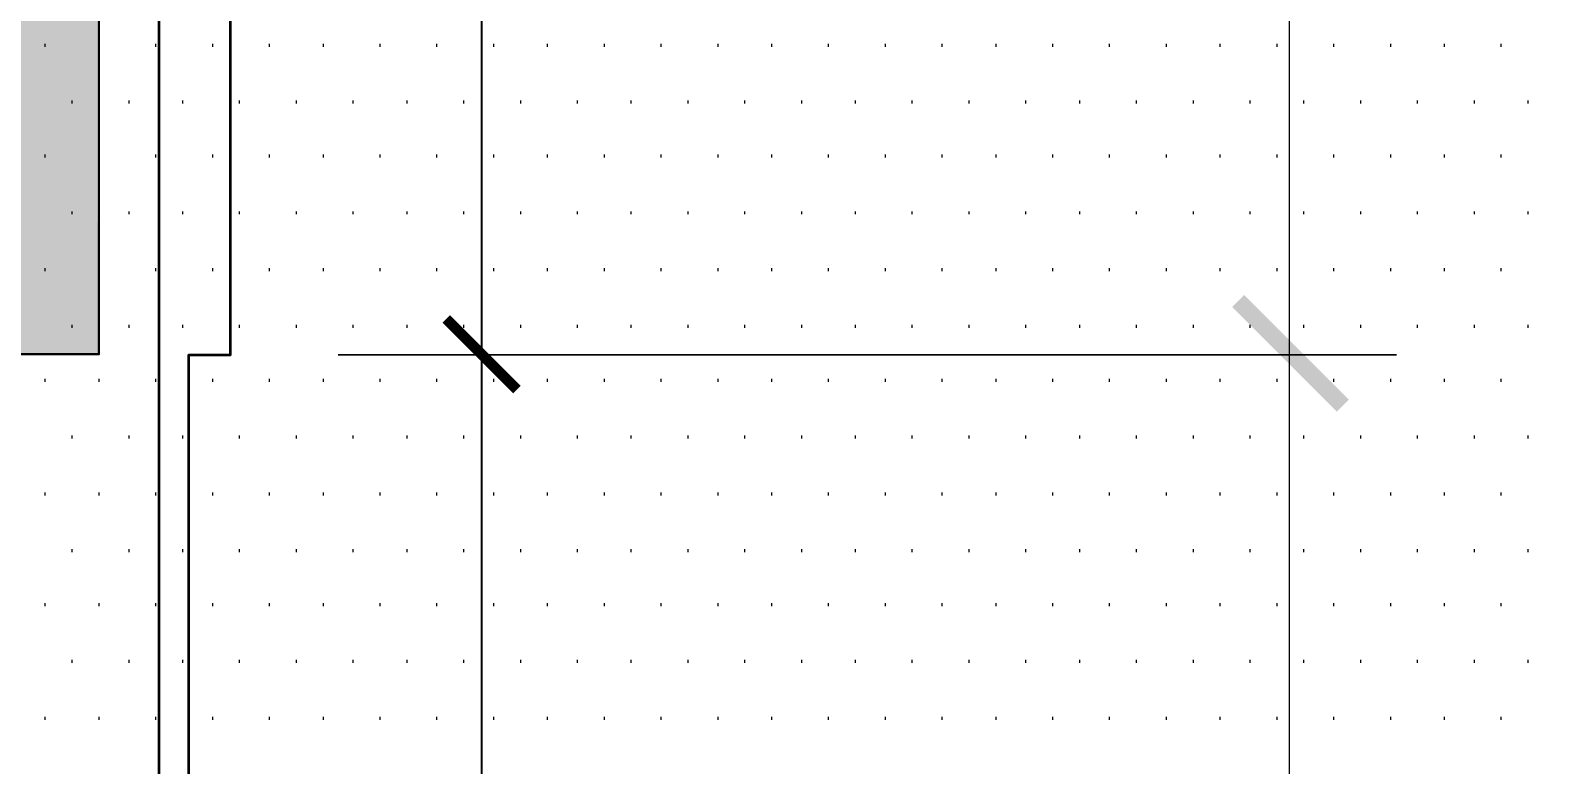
# Model space of a CAD drawing. Header units: millimetres. Extents: x -383313 to -161684, y -117025 to 99224.
# Drawn here: x -330323 to -328175, y -13913 to -12874 of the extents above; entities that cross this region are included whole.
import ezdxf

# ---------------------------------------------------------------- set-up
doc = ezdxf.new("R2010")
doc.units = ezdxf.units.MM
doc.header["$MEASUREMENT"] = 0
doc.layers.get('Defpoints').update_dxf_attribs({"color": 31})
for name, color, linetype in [('001__КОНСТРУКТИВ__размеры внутр.', 7, 'Continuous'), ('PDF_Geometry', 7, 'Continuous'), ('PDF_Solid Fills', 7, 'Continuous')]:
    doc.layers.add(name, color=color, linetype=linetype)
doc.layers.add('001__КОНСТРУКТИВ__Стены наружные', color=7, linetype='Continuous', lineweight=30)
doc.styles.add('PSTUDIO', font='arial.ttf')
doc.dimstyles.new('PS_TICK', dxfattribs={"dimscale": 100, "dimtxt": 2.5, "dimasz": 1, "dimexe": 2, "dimexo": 2, "dimgap": 1, "dimtad": 1, "dimdec": 0, "dimzin": 0, "dimdsep": 46, "dimtxsty": 'PSTUDIO', "dimblk": 'ARCHTICK', "dimcen": 2, "dimdle": 1.5, "dimse1": 1, "dimse2": 1, "dimadec": 0, "dimazin": 0, "dimtfac": 1, "dimtdec": 0, "dimtix": 1, "dimtmove": 1, "dimatfit": 3, "dimldrblk": 'ARCHTICK', "dimfxl": 1, "dimtolj": 1, "dimtzin": 0, "dimarcsym": 0})

# ---------------------------------------------------------------- blocks, each defined once
blk = doc.blocks.new('_ArchTick')
at = {"color": 0, "linetype": 'ByBlock', "const_width": 0.15}
blk.add_lwpolyline([(-0.5, -0.5), (0.5, 0.5)], dxfattribs=at)
blk = doc.blocks.new('*D281')
at = {"layer": '001__КОНСТРУКТИВ__размеры внутр.', "color": 0, "lineweight": -2, "ltscale": 100, "transparency": 16777216}
blk.add_line((-336984.8, -5432.1), (-336984.8, -20232.4), dxfattribs=at)
at = {"layer": 'Defpoints', "color": 0, "ltscale": 100, "transparency": 16777216}
for p in [(-330226.1, -5582.1), (-336984.8, -20082.4), (-335014.1, -20082.4)]:
    blk.add_point(p, dxfattribs=at)
at = {"layer": '001__КОНСТРУКТИВ__размеры внутр.', "color": 0, "lineweight": -2, "ltscale": 100, "transparency": 16777216, "xscale": 100, "yscale": 100, "zscale": 100}
for p, rotation in [((-336984.8, -5582.1), 90), ((-336984.8, -20082.4), 270)]:
    blk.add_blockref('_ArchTick', p, dxfattribs=dict(at, rotation=rotation))
at = {"layer": '001__КОНСТРУКТИВ__размеры внутр.', "color": 0, "ltscale": 100, "transparency": 16777216, "insert": (-337212.4, -12832.2), "char_height": 250, "attachment_point": 5, "rotation": 90, "style": 'PSTUDIO'}
blk.add_mtext('\\A1;14500', dxfattribs=at)
blk = doc.blocks.new('*D286')
at = {"layer": '001__КОНСТРУКТИВ__размеры внутр.', "color": 0, "lineweight": -2, "ltscale": 100, "transparency": 16777216}
blk.add_line((-329684.2, -9682.1), (-329684.2, -13482.1), dxfattribs=at)
at = {"layer": 'Defpoints', "color": 0, "ltscale": 100, "transparency": 16777216}
for p in [(-330226.1, -9832.1), (-330226.1, -13332.1), (-329684.2, -13332.1)]:
    blk.add_point(p, dxfattribs=at)
at = {"layer": '001__КОНСТРУКТИВ__размеры внутр.', "color": 0, "lineweight": -2, "ltscale": 100, "transparency": 16777216, "xscale": 100, "yscale": 100, "zscale": 100}
for p, rotation in [((-329684.2, -9832.1), 90), ((-329684.2, -13332.1), 270)]:
    blk.add_blockref('_ArchTick', p, dxfattribs=dict(at, rotation=rotation))
at = {"layer": '001__КОНСТРУКТИВ__размеры внутр.', "color": 0, "ltscale": 100, "transparency": 16777216, "insert": (-329911.9, -11582.1), "char_height": 250, "attachment_point": 5, "rotation": 90, "style": 'PSTUDIO'}
blk.add_mtext('\\A1;3500', dxfattribs=at)
blk = doc.blocks.new('*D287')
at = {"layer": '001__КОНСТРУКТИВ__размеры внутр.', "color": 0, "lineweight": -2, "ltscale": 100, "transparency": 16777216}
blk.add_line((-329684.2, -13182.1), (-329684.2, -15982.1), dxfattribs=at)
at = {"layer": 'Defpoints', "color": 0, "ltscale": 100, "transparency": 16777216}
for p in [(-330226.1, -13332.1), (-330226.1, -15832.1), (-329684.2, -15832.1)]:
    blk.add_point(p, dxfattribs=at)
at = {"layer": '001__КОНСТРУКТИВ__размеры внутр.', "color": 0, "lineweight": -2, "ltscale": 100, "transparency": 16777216, "xscale": 100, "yscale": 100, "zscale": 100}
for p, rotation in [((-329684.2, -13332.1), 90), ((-329684.2, -15832.1), 270)]:
    blk.add_blockref('_ArchTick', p, dxfattribs=dict(at, rotation=rotation))
at = {"layer": '001__КОНСТРУКТИВ__размеры внутр.', "color": 0, "ltscale": 100, "transparency": 16777216, "insert": (-329911.8, -14582.1), "char_height": 250, "attachment_point": 5, "rotation": 90, "style": 'PSTUDIO'}
blk.add_mtext('\\A1;2500', dxfattribs=at)
blk = doc.blocks.new('A$Cf5759c35')
at = {"layer": 'PDF_Geometry', "color": 8, "lineweight": 35}
blk.add_lwpolyline([(38379.2, 12310.5), (28320.8, 12310.5), (28320.8, -7277.1), (28422.4, -7277.1), (28422.4, -3564.5), (28363.2, -3564.5), (28363.2, -1066.8), (28422.4, -1066.8), (28422.4, 2434.2), (28363.2, 2434.2), (28363.2, 4931.8), (28422.4, 4931.8), (28422.4, 8432.8), (28363.2, 8432.8), (28363.2, 10934.7), (28422.4, 10934.7), (28422.4, 12208.9), (38379.2, 12208.9)], dxfattribs=at)
at = {"layer": 'PDF_Geometry', "color": 8, "lineweight": 13}
for points in [[(29921, 8585.2), (29921, 4783.7)], [(29921, 5084.2), (29921, 2286)]]:
    blk.add_lwpolyline(points, dxfattribs=at)
at = {"layer": 'PDF_Geometry', "color": 8, "lineweight": 9}
for points in [[(28160, 5367.9), (28160, 5372.1)], [(28236.2, 5367.9), (28236.2, 5372.1)], [(28316.6, 5367.9), (28316.6, 5372.1)], [(28397, 5367.9), (28397, 5372.1)], [(28477.5, 5367.9), (28477.5, 5372.1)], [(28553.7, 5367.9), (28553.7, 5372.1)], [(28634.1, 5367.9), (28634.1, 5372.1)], [(28714.5, 5367.9), (28714.5, 5372.1)], [(28795, 5367.9), (28795, 5372.1)], [(28871.2, 5367.9), (28871.2, 5372.1)], [(28951.6, 5367.9), (28951.6, 5372.1)], [(29032, 5367.9), (29032, 5372.1)], [(29112.5, 5367.9), (29112.5, 5372.1)], [(29188.7, 5367.9), (29188.7, 5372.1)], [(29269.1, 5367.9), (29269.1, 5372.1)], [(29349.5, 5367.9), (29349.5, 5372.1)], [(29430, 5367.9), (29430, 5372.1)], [(29506.2, 5367.9), (29506.2, 5372.1)], [(29586.6, 5367.9), (29586.6, 5372.1)], [(29667, 5367.9), (29667, 5372.1)], [(29747.5, 5367.9), (29747.5, 5372.1)], [(29823.7, 5367.9), (29823.7, 5372.1)], [(29904.1, 5367.9), (29904.1, 5372.1)], [(29984.5, 5367.9), (29984.5, 5372.1)], [(30065, 5367.9), (30065, 5372.1)], [(30141.2, 5367.9), (30141.2, 5372.1)], [(30221.6, 5367.9), (30221.6, 5372.1)], [(28198.1, 5287.4), (28198.1, 5291.7)], [(28278.5, 5287.4), (28278.5, 5291.7)], [(28354.7, 5287.4), (28354.7, 5291.7)], [(28435.1, 5287.4), (28435.1, 5291.7)], [(28515.6, 5287.4), (28515.6, 5291.7)], [(28596, 5287.4), (28596, 5291.7)], [(28672.2, 5287.4), (28672.2, 5291.7)], [(28752.6, 5287.4), (28752.6, 5291.7)], [(28833.1, 5287.4), (28833.1, 5291.7)], [(28913.5, 5287.4), (28913.5, 5291.7)], [(28989.7, 5287.4), (28989.7, 5291.7)], [(29070.1, 5287.4), (29070.1, 5291.7)], [(29150.6, 5287.4), (29150.6, 5291.7)], [(29231, 5287.4), (29231, 5291.7)], [(29307.2, 5287.4), (29307.2, 5291.7)], [(29387.6, 5287.4), (29387.6, 5291.7)], [(29468.1, 5287.4), (29468.1, 5291.7)], [(29548.5, 5287.4), (29548.5, 5291.7)], [(29624.7, 5287.4), (29624.7, 5291.7)], [(29705.1, 5287.4), (29705.1, 5291.7)], [(29785.6, 5287.4), (29785.6, 5291.7)], [(29866, 5287.4), (29866, 5291.7)], [(29942.2, 5287.4), (29942.2, 5291.7)], [(30022.6, 5287.4), (30022.6, 5291.7)], [(30103.1, 5287.4), (30103.1, 5291.7)], [(30183.5, 5287.4), (30183.5, 5291.7)], [(30259.7, 5287.4), (30259.7, 5291.7)], [(28160, 5211.2), (28160, 5215.5)], [(28236.2, 5211.2), (28236.2, 5215.5)], [(28316.6, 5211.2), (28316.6, 5215.5)], [(28397, 5211.2), (28397, 5215.5)], [(28477.5, 5211.2), (28477.5, 5215.5)], [(28553.7, 5211.2), (28553.7, 5215.5)], [(28634.1, 5211.2), (28634.1, 5215.5)], [(28714.5, 5211.2), (28714.5, 5215.5)], [(28795, 5211.2), (28795, 5215.5)], [(28871.2, 5211.2), (28871.2, 5215.5)], [(28951.6, 5211.2), (28951.6, 5215.5)], [(29032, 5211.2), (29032, 5215.5)], [(29112.5, 5211.2), (29112.5, 5215.5)], [(29188.7, 5211.2), (29188.7, 5215.5)], [(29269.1, 5211.2), (29269.1, 5215.5)], [(29349.5, 5211.2), (29349.5, 5215.5)], [(29430, 5211.2), (29430, 5215.5)], [(29506.2, 5211.2), (29506.2, 5215.5)], [(29586.6, 5211.2), (29586.6, 5215.5)], [(29667, 5211.2), (29667, 5215.5)], [(29747.5, 5211.2), (29747.5, 5215.5)], [(29823.7, 5211.2), (29823.7, 5215.5)], [(29904.1, 5211.2), (29904.1, 5215.5)], [(29984.5, 5211.2), (29984.5, 5215.5)], [(30065, 5211.2), (30065, 5215.5)], [(30141.2, 5211.2), (30141.2, 5215.5)], [(30221.6, 5211.2), (30221.6, 5215.5)], [(28198.1, 5130.8), (28198.1, 5135)], [(28278.5, 5130.8), (28278.5, 5135)], [(28354.7, 5130.8), (28354.7, 5135)], [(28435.1, 5130.8), (28435.1, 5135)], [(28515.6, 5130.8), (28515.6, 5135)], [(28596, 5130.8), (28596, 5135)], [(28672.2, 5130.8), (28672.2, 5135)], [(28752.6, 5130.8), (28752.6, 5135)], [(28833.1, 5130.8), (28833.1, 5135)], [(28913.5, 5130.8), (28913.5, 5135)], [(28989.7, 5130.8), (28989.7, 5135)], [(29070.1, 5130.8), (29070.1, 5135)], [(29150.6, 5130.8), (29150.6, 5135)], [(29231, 5130.8), (29231, 5135)], [(29307.2, 5130.8), (29307.2, 5135)], [(29387.6, 5130.8), (29387.6, 5135)], [(29468.1, 5130.8), (29468.1, 5135)], [(29548.5, 5130.8), (29548.5, 5135)], [(29624.7, 5130.8), (29624.7, 5135)], [(29705.1, 5130.8), (29705.1, 5135)], [(29785.6, 5130.8), (29785.6, 5135)], [(29866, 5130.8), (29866, 5135)], [(29942.2, 5130.8), (29942.2, 5135)], [(30022.6, 5130.8), (30022.6, 5135)], [(30103.1, 5130.8), (30103.1, 5135)], [(30183.5, 5130.8), (30183.5, 5135)], [(30259.7, 5130.8), (30259.7, 5135)], [(28160, 5050.4), (28160, 5054.6)], [(28236.2, 5050.4), (28236.2, 5054.6)], [(28316.6, 5050.4), (28316.6, 5054.6)], [(28397, 5050.4), (28397, 5054.6)], [(28477.5, 5050.4), (28477.5, 5054.6)], [(28553.7, 5050.4), (28553.7, 5054.6)], [(28634.1, 5050.4), (28634.1, 5054.6)], [(28714.5, 5050.4), (28714.5, 5054.6)], [(28795, 5050.4), (28795, 5054.6)], [(28871.2, 5050.4), (28871.2, 5054.6)], [(28951.6, 5050.4), (28951.6, 5054.6)], [(29032, 5050.4), (29032, 5054.6)], [(29112.5, 5050.4), (29112.5, 5054.6)], [(29188.7, 5050.4), (29188.7, 5054.6)], [(29269.1, 5050.4), (29269.1, 5054.6)], [(29349.5, 5050.4), (29349.5, 5054.6)], [(29430, 5050.4), (29430, 5054.6)], [(29506.2, 5050.4), (29506.2, 5054.6)], [(29586.6, 5050.4), (29586.6, 5054.6)], [(29667, 5050.4), (29667, 5054.6)], [(29747.5, 5050.4), (29747.5, 5054.6)], [(29823.7, 5050.4), (29823.7, 5054.6)], [(29904.1, 5050.4), (29904.1, 5054.6)], [(29984.5, 5050.4), (29984.5, 5054.6)], [(30065, 5050.4), (30065, 5054.6)], [(30141.2, 5050.4), (30141.2, 5054.6)], [(30221.6, 5050.4), (30221.6, 5054.6)], [(28198.1, 4969.9), (28198.1, 4974.2)], [(28278.5, 4969.9), (28278.5, 4974.2)], [(28354.7, 4969.9), (28354.7, 4974.2)], [(28435.1, 4969.9), (28435.1, 4974.2)], [(28515.6, 4969.9), (28515.6, 4974.2)], [(28596, 4969.9), (28596, 4974.2)], [(28672.2, 4969.9), (28672.2, 4974.2)], [(28752.6, 4969.9), (28752.6, 4974.2)], [(28833.1, 4969.9), (28833.1, 4974.2)], [(28913.5, 4969.9), (28913.5, 4974.2)], [(28989.7, 4969.9), (28989.7, 4974.2)], [(29070.1, 4969.9), (29070.1, 4974.2)], [(29150.6, 4969.9), (29150.6, 4974.2)], [(29231, 4969.9), (29231, 4974.2)], [(29307.2, 4969.9), (29307.2, 4974.2)], [(29387.6, 4969.9), (29387.6, 4974.2)], [(29468.1, 4969.9), (29468.1, 4974.2)], [(29548.5, 4969.9), (29548.5, 4974.2)], [(29624.7, 4969.9), (29624.7, 4974.2)], [(29705.1, 4969.9), (29705.1, 4974.2)], [(29785.6, 4969.9), (29785.6, 4974.2)], [(29866, 4969.9), (29866, 4974.2)], [(29942.2, 4969.9), (29942.2, 4974.2)], [(30022.6, 4969.9), (30022.6, 4974.2)], [(30103.1, 4969.9), (30103.1, 4974.2)], [(30183.5, 4969.9), (30183.5, 4974.2)], [(30259.7, 4969.9), (30259.7, 4974.2)], [(28160, 4893.7), (28160, 4898)], [(28236.2, 4893.7), (28236.2, 4898)], [(28316.6, 4893.7), (28316.6, 4898)], [(28397, 4893.7), (28397, 4898)], [(28477.5, 4893.7), (28477.5, 4898)], [(28553.7, 4893.7), (28553.7, 4898)], [(28634.1, 4893.7), (28634.1, 4898)], [(28714.5, 4893.7), (28714.5, 4898)], [(28795, 4893.7), (28795, 4898)], [(28871.2, 4893.7), (28871.2, 4898)], [(28951.6, 4893.7), (28951.6, 4898)], [(29032, 4893.7), (29032, 4898)], [(29112.5, 4893.7), (29112.5, 4898)], [(29188.7, 4893.7), (29188.7, 4898)], [(29269.1, 4893.7), (29269.1, 4898)], [(29349.5, 4893.7), (29349.5, 4898)], [(29430, 4893.7), (29430, 4898)], [(29506.2, 4893.7), (29506.2, 4898)], [(29586.6, 4893.7), (29586.6, 4898)], [(29667, 4893.7), (29667, 4898)], [(29747.5, 4893.7), (29747.5, 4898)], [(29823.7, 4893.7), (29823.7, 4898)], [(29904.1, 4893.7), (29904.1, 4898)], [(29984.5, 4893.7), (29984.5, 4898)], [(30065, 4893.7), (30065, 4898)], [(30141.2, 4893.7), (30141.2, 4898)], [(30221.6, 4893.7), (30221.6, 4898)], [(28198.1, 4813.3), (28198.1, 4817.5)], [(28278.5, 4813.3), (28278.5, 4817.5)], [(28354.7, 4813.3), (28354.7, 4817.5)], [(28435.1, 4813.3), (28435.1, 4817.5)], [(28515.6, 4813.3), (28515.6, 4817.5)], [(28596, 4813.3), (28596, 4817.5)], [(28672.2, 4813.3), (28672.2, 4817.5)], [(28752.6, 4813.3), (28752.6, 4817.5)], [(28833.1, 4813.3), (28833.1, 4817.5)], [(28913.5, 4813.3), (28913.5, 4817.5)], [(28989.7, 4813.3), (28989.7, 4817.5)], [(29070.1, 4813.3), (29070.1, 4817.5)], [(29150.6, 4813.3), (29150.6, 4817.5)], [(29231, 4813.3), (29231, 4817.5)], [(29307.2, 4813.3), (29307.2, 4817.5)], [(29387.6, 4813.3), (29387.6, 4817.5)], [(29468.1, 4813.3), (29468.1, 4817.5)], [(29548.5, 4813.3), (29548.5, 4817.5)], [(29624.7, 4813.3), (29624.7, 4817.5)], [(29705.1, 4813.3), (29705.1, 4817.5)], [(29785.6, 4813.3), (29785.6, 4817.5)], [(29866, 4813.3), (29866, 4817.5)], [(29942.2, 4813.3), (29942.2, 4817.5)], [(30022.6, 4813.3), (30022.6, 4817.5)], [(30103.1, 4813.3), (30103.1, 4817.5)], [(30183.5, 4813.3), (30183.5, 4817.5)], [(30259.7, 4813.3), (30259.7, 4817.5)], [(28160, 4732.9), (28160, 4737.1)], [(28236.2, 4732.9), (28236.2, 4737.1)], [(28316.6, 4732.9), (28316.6, 4737.1)], [(28397, 4732.9), (28397, 4737.1)], [(28477.5, 4732.9), (28477.5, 4737.1)], [(28553.7, 4732.9), (28553.7, 4737.1)], [(28634.1, 4732.9), (28634.1, 4737.1)], [(28714.5, 4732.9), (28714.5, 4737.1)], [(28795, 4732.9), (28795, 4737.1)], [(28871.2, 4732.9), (28871.2, 4737.1)], [(28951.6, 4732.9), (28951.6, 4737.1)], [(29032, 4732.9), (29032, 4737.1)], [(29112.5, 4732.9), (29112.5, 4737.1)], [(29188.7, 4732.9), (29188.7, 4737.1)], [(29269.1, 4732.9), (29269.1, 4737.1)], [(29349.5, 4732.9), (29349.5, 4737.1)], [(29430, 4732.9), (29430, 4737.1)], [(29506.2, 4732.9), (29506.2, 4737.1)], [(29586.6, 4732.9), (29586.6, 4737.1)], [(29667, 4732.9), (29667, 4737.1)], [(29747.5, 4732.9), (29747.5, 4737.1)], [(29823.7, 4732.9), (29823.7, 4737.1)], [(29904.1, 4732.9), (29904.1, 4737.1)], [(29984.5, 4732.9), (29984.5, 4737.1)], [(30065, 4732.9), (30065, 4737.1)], [(30141.2, 4732.9), (30141.2, 4737.1)], [(30221.6, 4732.9), (30221.6, 4737.1)], [(28198.1, 4652.4), (28198.1, 4656.7)], [(28278.5, 4652.4), (28278.5, 4656.7)], [(28354.7, 4652.4), (28354.7, 4656.7)], [(28435.1, 4652.4), (28435.1, 4656.7)], [(28515.6, 4652.4), (28515.6, 4656.7)], [(28596, 4652.4), (28596, 4656.7)], [(28672.2, 4652.4), (28672.2, 4656.7)], [(28752.6, 4652.4), (28752.6, 4656.7)], [(28833.1, 4652.4), (28833.1, 4656.7)], [(28913.5, 4652.4), (28913.5, 4656.7)], [(28989.7, 4652.4), (28989.7, 4656.7)], [(29070.1, 4652.4), (29070.1, 4656.7)], [(29150.6, 4652.4), (29150.6, 4656.7)], [(29231, 4652.4), (29231, 4656.7)], [(29307.2, 4652.4), (29307.2, 4656.7)], [(29387.6, 4652.4), (29387.6, 4656.7)], [(29468.1, 4652.4), (29468.1, 4656.7)], [(29548.5, 4652.4), (29548.5, 4656.7)], [(29624.7, 4652.4), (29624.7, 4656.7)], [(29705.1, 4652.4), (29705.1, 4656.7)], [(29785.6, 4652.4), (29785.6, 4656.7)], [(29866, 4652.4), (29866, 4656.7)], [(29942.2, 4652.4), (29942.2, 4656.7)], [(30022.6, 4652.4), (30022.6, 4656.7)], [(30103.1, 4652.4), (30103.1, 4656.7)], [(30183.5, 4652.4), (30183.5, 4656.7)], [(30259.7, 4652.4), (30259.7, 4656.7)], [(28160, 4576.2), (28160, 4580.5)], [(28236.2, 4576.2), (28236.2, 4580.5)], [(28316.6, 4576.2), (28316.6, 4580.5)], [(28397, 4576.2), (28397, 4580.5)], [(28477.5, 4576.2), (28477.5, 4580.5)], [(28553.7, 4576.2), (28553.7, 4580.5)], [(28634.1, 4576.2), (28634.1, 4580.5)], [(28714.5, 4576.2), (28714.5, 4580.5)], [(28795, 4576.2), (28795, 4580.5)], [(28871.2, 4576.2), (28871.2, 4580.5)], [(28951.6, 4576.2), (28951.6, 4580.5)], [(29032, 4576.2), (29032, 4580.5)], [(29112.5, 4576.2), (29112.5, 4580.5)], [(29188.7, 4576.2), (29188.7, 4580.5)], [(29269.1, 4576.2), (29269.1, 4580.5)], [(29349.5, 4576.2), (29349.5, 4580.5)], [(29430, 4576.2), (29430, 4580.5)], [(29506.2, 4576.2), (29506.2, 4580.5)], [(29586.6, 4576.2), (29586.6, 4580.5)], [(29667, 4576.2), (29667, 4580.5)], [(29747.5, 4576.2), (29747.5, 4580.5)], [(29823.7, 4576.2), (29823.7, 4580.5)], [(29904.1, 4576.2), (29904.1, 4580.5)], [(29984.5, 4576.2), (29984.5, 4580.5)], [(30065, 4576.2), (30065, 4580.5)], [(30141.2, 4576.2), (30141.2, 4580.5)], [(30221.6, 4576.2), (30221.6, 4580.5)], [(28198.1, 4495.8), (28198.1, 4500)], [(28278.5, 4495.8), (28278.5, 4500)], [(28354.7, 4495.8), (28354.7, 4500)], [(28435.1, 4495.8), (28435.1, 4500)], [(28515.6, 4495.8), (28515.6, 4500)], [(28596, 4495.8), (28596, 4500)], [(28672.2, 4495.8), (28672.2, 4500)], [(28752.6, 4495.8), (28752.6, 4500)], [(28833.1, 4495.8), (28833.1, 4500)], [(28913.5, 4495.8), (28913.5, 4500)], [(28989.7, 4495.8), (28989.7, 4500)], [(29070.1, 4495.8), (29070.1, 4500)], [(29150.6, 4495.8), (29150.6, 4500)], [(29231, 4495.8), (29231, 4500)], [(29307.2, 4495.8), (29307.2, 4500)], [(29387.6, 4495.8), (29387.6, 4500)], [(29468.1, 4495.8), (29468.1, 4500)], [(29548.5, 4495.8), (29548.5, 4500)], [(29624.7, 4495.8), (29624.7, 4500)], [(29705.1, 4495.8), (29705.1, 4500)], [(29785.6, 4495.8), (29785.6, 4500)], [(29866, 4495.8), (29866, 4500)], [(29942.2, 4495.8), (29942.2, 4500)], [(30022.6, 4495.8), (30022.6, 4500)], [(30103.1, 4495.8), (30103.1, 4500)], [(30183.5, 4495.8), (30183.5, 4500)], [(30259.7, 4495.8), (30259.7, 4500)], [(28160, 4415.4), (28160, 4419.6)], [(28236.2, 4415.4), (28236.2, 4419.6)], [(28316.6, 4415.4), (28316.6, 4419.6)], [(28397, 4415.4), (28397, 4419.6)], [(28477.5, 4415.4), (28477.5, 4419.6)], [(28553.7, 4415.4), (28553.7, 4419.6)], [(28634.1, 4415.4), (28634.1, 4419.6)], [(28714.5, 4415.4), (28714.5, 4419.6)], [(28795, 4415.4), (28795, 4419.6)], [(28871.2, 4415.4), (28871.2, 4419.6)], [(28951.6, 4415.4), (28951.6, 4419.6)], [(29032, 4415.4), (29032, 4419.6)], [(29112.5, 4415.4), (29112.5, 4419.6)], [(29188.7, 4415.4), (29188.7, 4419.6)], [(29269.1, 4415.4), (29269.1, 4419.6)], [(29349.5, 4415.4), (29349.5, 4419.6)], [(29430, 4415.4), (29430, 4419.6)], [(29506.2, 4415.4), (29506.2, 4419.6)], [(29586.6, 4415.4), (29586.6, 4419.6)], [(29667, 4415.4), (29667, 4419.6)], [(29747.5, 4415.4), (29747.5, 4419.6)], [(29823.7, 4415.4), (29823.7, 4419.6)], [(29904.1, 4415.4), (29904.1, 4419.6)], [(29984.5, 4415.4), (29984.5, 4419.6)], [(30065, 4415.4), (30065, 4419.6)], [(30141.2, 4415.4), (30141.2, 4419.6)], [(30221.6, 4415.4), (30221.6, 4419.6)]]:
    blk.add_lwpolyline(points, dxfattribs=at)
at = {"layer": 'PDF_Geometry', "color": 8, "lineweight": 13}
blk.add_lwpolyline([(30073.4, 4931.8), (28574.8, 4931.8)], close=True, dxfattribs=at)
at = {"layer": 'PDF_Solid Fills', "color": 8, "lineweight": 13}
for points in [[(29857.5, 5016.5), (29840.6, 4999.6), (30005.7, 4868.3)], [(30005.7, 4868.3), (29840.6, 4999.6), (29857.5, 5016.5)], [(29840.6, 4999.6), (30005.7, 4868.3), (29988.8, 4851.4)], [(29988.8, 4851.4), (30005.7, 4868.3), (29840.6, 4999.6)]]:
    blk.add_solid(points, dxfattribs=at)

msp = doc.modelspace()

# ---------------------------------------------------------------- hatches: boundary and pattern name
at = {"lineweight": 30, "ltscale": 100}
h = msp.add_hatch(color=252, dxfattribs=at)
h.dxf.hatch_style = 1
h.paths.add_polyline_path([(-330229.22851, -9832.0977), (-330376.05882, -9832.0977), (-330376.05882, -13332.0977), (-330228.52413, -13332.0977)], flags=17)

# ---------------------------------------------------------------- linework, layer by layer
at = {"layer": '001__КОНСТРУКТИВ__Стены наружные', "color": 7, "linetype": 'Continuous', "flags": 128}
msp.add_lwpolyline([(-330376.05882, -9832.0977), (-330226.05882, -9832.0977), (-330226.05882, -13332.0977), (-330376.05882, -13332.0977)], dxfattribs=at)

# ---------------------------------------------------------------- block references
at = {"ltscale": 100}
msp.add_blockref('A$Cf5759c35', (-358461.97282, -18264.93104), dxfattribs=at)

# ---------------------------------------------------------------- dimensions: what is measured, and where the dimension line sits
at = {"layer": '001__КОНСТРУКТИВ__размеры внутр.', "ltscale": 100}
for base, p1, p2, picture, middle in [((-336984.76537, -20082.3977), (-330226.05882, -5582.0977), (-335014.05882, -20082.3977), '*D281', (-337212.40862, -12832.2477)), ((-329684.20109, -13332.0977), (-330226.05882, -9832.0977), (-330226.05882, -13332.0977), '*D286', (-329911.9296, -11582.0977)), ((-329684.20109, -15832.0977), (-330226.05882, -13332.0977), (-330226.05882, -15832.0977), '*D287', (-329911.84434, -14582.0977))]:
    dim = msp.add_linear_dim(base=base, p1=p1, p2=p2, angle=90, dimstyle='PS_TICK', dxfattribs=at)
    dim.commit()
    dim.dimension.update_dxf_attribs({"geometry": picture, "text_midpoint": middle})

doc.saveas('drawing.dxf')
